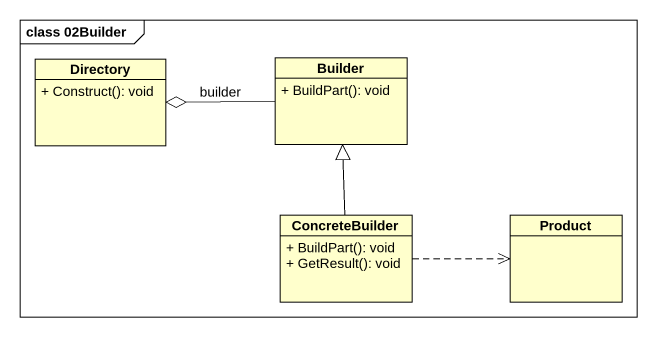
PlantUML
@startuml
mainframe class 02Builder
hide circle
hide empty members
skinparam classAttributeIconSize 0
class Directory {
  + Construct(): void
}
class Builder {
  + BuildPart(): void
}
class ConcreteBuilder {
  + BuildPart(): void
  + GetResult(): void
}
class Product
Builder -left-o Directory : builder
ConcreteBuilder -up-|> Builder
ConcreteBuilder .right.> Product
@enduml
